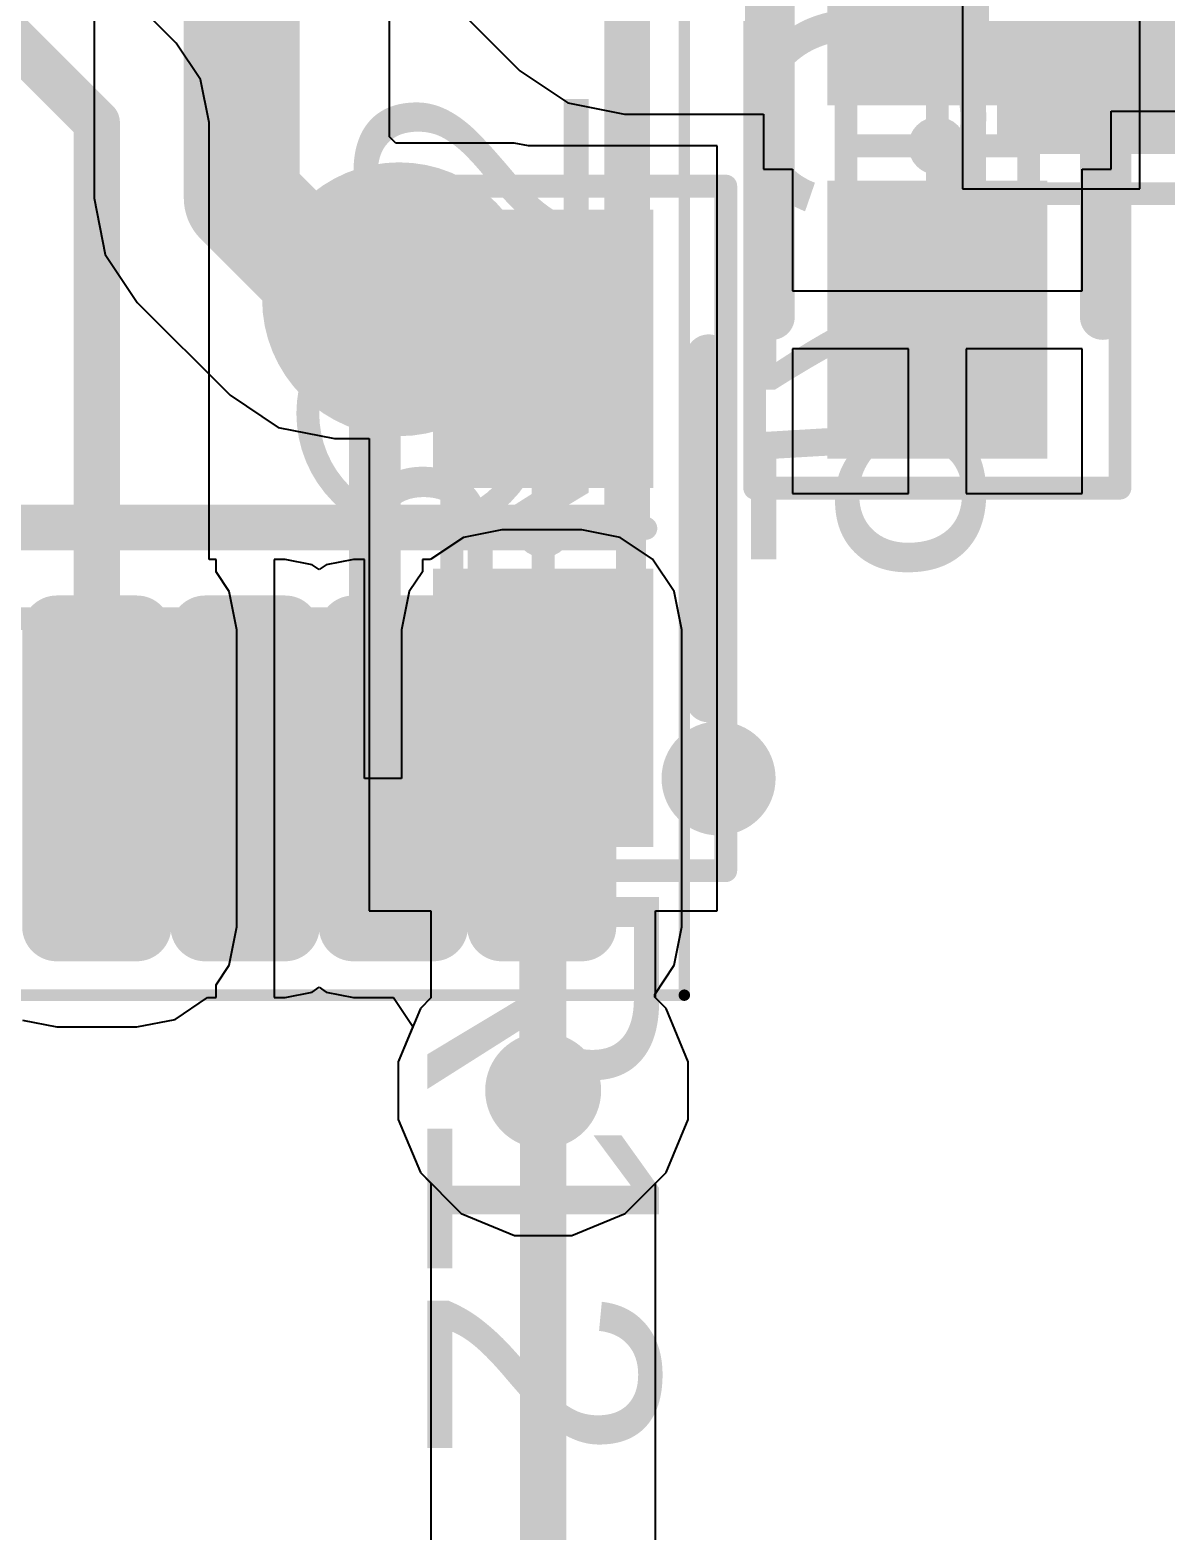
# Model space of a CAD drawing. Header units: inches. Extents: x -0.27 to 1.97, y -0.26 to 0.99.
# Drawn here: x 1.6045 to 1.8004, y 0.242 to 0.501 of the extents above; entities that cross this region are included whole.
import ezdxf

# ---------------------------------------------------------------- set-up
doc = ezdxf.new("R2010")
doc.units = ezdxf.units.IN
doc.header["$MEASUREMENT"] = 0
for name, color, linetype in [('Bottom Layer', 5, 'Continuous'), ('Bottom Overlay', 54, 'Continuous'), ('Bottom Paste', 16, 'Continuous'), ('Bottom Solder', 6, 'Continuous'), ('Mechanical 10', 56, 'Continuous'), ('Mechanical 12', 56, 'Continuous'), ('Mechanical 13', 56, 'Continuous'), ('Mechanical 14', 56, 'Continuous'), ('Mechanical 15', 56, 'Continuous'), ('Mechanical 3', 76, 'Continuous'), ('Top Layer', 1, 'Continuous'), ('Top Overlay', 2, 'Continuous'), ('Top Paste', 8, 'Continuous'), ('Top Solder', 216, 'Continuous'), ('Via Holes', 16, 'Continuous')]:
    doc.layers.add(name, color=color, linetype=linetype)
doc.styles.add('Arial', font='', dxfattribs={"height": 0.2})
doc.styles.get('Arial').set_extended_font_data('Arial')

# ---------------------------------------------------------------- blocks, each defined once
blk = doc.blocks.new('CAPC3216X156N_1206_3')
at = {"layer": 'Mechanical 3'}
h = blk.add_hatch(color=76, dxfattribs=at)
edge = h.paths.add_edge_path()
edge.add_arc((0, 0), 0.005, 0, 360)
at = {"layer": 'Top Layer'}
for points in [[(-0.08268, -0.03642), (-0.08268, 0.03642), (-0.0315, 0.03642), (-0.0315, -0.03642)], [(0.0315, -0.03642), (0.0315, 0.03642), (0.08268, 0.03642), (0.08268, -0.03642)]]:
    blk.add_hatch(color=1, dxfattribs=at).paths.add_polyline_path(points)
at = {"layer": 'Top Paste'}
for points in [[(-0.08268, -0.03642), (-0.08268, 0.03642), (-0.0315, 0.03642), (-0.0315, -0.03642)], [(0.0315, -0.03642), (0.0315, 0.03642), (0.08268, 0.03642), (0.08268, -0.03642)]]:
    blk.add_hatch(color=8, dxfattribs=at).paths.add_polyline_path(points)
at = {"layer": 'Top Solder'}
for points in [[(-0.08668, -0.04042), (-0.08668, 0.04042), (-0.0275, 0.04042), (-0.0275, -0.04042)], [(0.0275, -0.04042), (0.0275, 0.04042), (0.08668, 0.04042), (0.08668, -0.04042)]]:
    blk.add_hatch(color=216, dxfattribs=at).paths.add_polyline_path(points)
at = {"layer": 'Mechanical 10'}
for points in [[(-0.06299, 0.0315, 0.00394, 0.00394, 0), (0.06299, 0.0315, 0.00394, 0.00394, 0)], [(-0.06299, -0.0315, 0.00394, 0.00394, 0), (-0.06299, 0.0315, 0.00394, 0.00394, 0)], [(0.06299, -0.0315, 0.00394, 0.00394, 0), (0.06299, 0.0315, 0.00394, 0.00394, 0)], [(-0.06299, -0.0315, 0.00394, 0.00394, 0), (0.06299, -0.0315, 0.00394, 0.00394, 0)]]:
    blk.add_lwpolyline(points, format="xyseb", dxfattribs=at)
for points in [[(-0.06398, 0.0315, 0.00197, 0.00197, 1), (-0.06201, 0.0315, 0.00197, 0.00197, 1)], [(-0.06398, 0.0315, 0.00197, 0.00197, 1), (-0.06201, 0.0315, 0.00197, 0.00197, 1)], [(0.06201, 0.0315, 0.00197, 0.00197, 1), (0.06398, 0.0315, 0.00197, 0.00197, 1)], [(0.06201, 0.0315, 0.00197, 0.00197, 1), (0.06398, 0.0315, 0.00197, 0.00197, 1)], [(-0.06398, -0.0315, 0.00197, 0.00197, 1), (-0.06201, -0.0315, 0.00197, 0.00197, 1)], [(-0.06398, -0.0315, 0.00197, 0.00197, 1), (-0.06201, -0.0315, 0.00197, 0.00197, 1)], [(0.06201, -0.0315, 0.00197, 0.00197, 1), (0.06398, -0.0315, 0.00197, 0.00197, 1)], [(0.06201, -0.0315, 0.00197, 0.00197, 1), (0.06398, -0.0315, 0.00197, 0.00197, 1)]]:
    blk.add_lwpolyline(points, format="xyseb", close=True, dxfattribs=at)
at = {"layer": 'Mechanical 12'}
for points in [[(-0.06299, -0.0315, 0.00394, 0.00394, 0), (-0.06299, 0.0315, 0.00394, 0.00394, 0)], [(-0.06299, 0.0315, 0.00394, 0.00394, 0), (0.06299, 0.0315, 0.00394, 0.00394, 0)], [(0.06299, -0.0315, 0.00394, 0.00394, 0), (0.06299, 0.0315, 0.00394, 0.00394, 0)], [(-0.06299, -0.0315, 0.00394, 0.00394, 0), (0.06299, -0.0315, 0.00394, 0.00394, 0)]]:
    blk.add_lwpolyline(points, format="xyseb", dxfattribs=at)
for points in [[(-0.06398, 0.0315, 0.00197, 0.00197, 1), (-0.06201, 0.0315, 0.00197, 0.00197, 1)], [(-0.06398, 0.0315, 0.00197, 0.00197, 1), (-0.06201, 0.0315, 0.00197, 0.00197, 1)], [(0.06201, 0.0315, 0.00197, 0.00197, 1), (0.06398, 0.0315, 0.00197, 0.00197, 1)], [(0.06201, 0.0315, 0.00197, 0.00197, 1), (0.06398, 0.0315, 0.00197, 0.00197, 1)], [(-0.06398, -0.0315, 0.00197, 0.00197, 1), (-0.06201, -0.0315, 0.00197, 0.00197, 1)], [(-0.06398, -0.0315, 0.00197, 0.00197, 1), (-0.06201, -0.0315, 0.00197, 0.00197, 1)], [(0.06201, -0.0315, 0.00197, 0.00197, 1), (0.06398, -0.0315, 0.00197, 0.00197, 1)], [(0.06201, -0.0315, 0.00197, 0.00197, 1), (0.06398, -0.0315, 0.00197, 0.00197, 1)]]:
    blk.add_lwpolyline(points, format="xyseb", close=True, dxfattribs=at)
at = {"layer": 'Mechanical 14'}
for points in [[(-0.09055, -0.04724, 0.00394, 0.00394, 0), (-0.09055, 0.04724, 0.00394, 0.00394, 0)], [(-0.09055, 0.04724, 0.00394, 0.00394, 0), (0.09055, 0.04724, 0.00394, 0.00394, 0)], [(0.09055, -0.04724, 0.00394, 0.00394, 0), (0.09055, 0.04724, 0.00394, 0.00394, 0)], [(0, -0.01969, 0.00394, 0.00394, 0), (0, 0.01969, 0.00394, 0.00394, 0)], [(-0.01969, 0, 0.00394, 0.00394, 0), (0.01969, 0, 0.00394, 0.00394, 0)], [(-0.09055, -0.04724, 0.00394, 0.00394, 0), (0.09055, -0.04724, 0.00394, 0.00394, 0)]]:
    blk.add_lwpolyline(points, format="xyseb", dxfattribs=at)
for points in [[(-0.09154, 0.04724, 0.00197, 0.00197, 1), (-0.08957, 0.04724, 0.00197, 0.00197, 1)], [(-0.09154, 0.04724, 0.00197, 0.00197, 1), (-0.08957, 0.04724, 0.00197, 0.00197, 1)], [(0.08957, 0.04724, 0.00197, 0.00197, 1), (0.09154, 0.04724, 0.00197, 0.00197, 1)], [(0.08957, 0.04724, 0.00197, 0.00197, 1), (0.09154, 0.04724, 0.00197, 0.00197, 1)], [(-0.00098, 0.01969, 0.00197, 0.00197, 1), (0.00098, 0.01969, 0.00197, 0.00197, 1)], [(-0.02067, 0, 0.00197, 0.00197, 1), (-0.0187, 0, 0.00197, 0.00197, 1)], [(0.0187, 0, 0.00197, 0.00197, 1), (0.02067, 0, 0.00197, 0.00197, 1)], [(-0.00098, -0.01969, 0.00197, 0.00197, 1), (0.00098, -0.01969, 0.00197, 0.00197, 1)], [(-0.09154, -0.04724, 0.00197, 0.00197, 1), (-0.08957, -0.04724, 0.00197, 0.00197, 1)], [(-0.09154, -0.04724, 0.00197, 0.00197, 1), (-0.08957, -0.04724, 0.00197, 0.00197, 1)], [(0.08957, -0.04724, 0.00197, 0.00197, 1), (0.09154, -0.04724, 0.00197, 0.00197, 1)], [(0.08957, -0.04724, 0.00197, 0.00197, 1), (0.09154, -0.04724, 0.00197, 0.00197, 1)]]:
    blk.add_lwpolyline(points, format="xyseb", close=True, dxfattribs=at)
at = {"layer": 'Top Overlay'}
for points in [[(-0.01575, 0.03642, 0.00787, 0.00787, 0), (0.01575, 0.03642, 0.00787, 0.00787, 0)], [(-0.01575, -0.03642, 0.00787, 0.00787, 0), (0.01575, -0.03642, 0.00787, 0.00787, 0)]]:
    blk.add_lwpolyline(points, format="xyseb", dxfattribs=at)
for points in [[(-0.01772, 0.03642, 0.00394, 0.00394, 1), (-0.01378, 0.03642, 0.00394, 0.00394, 1)], [(0.01378, 0.03642, 0.00394, 0.00394, 1), (0.01772, 0.03642, 0.00394, 0.00394, 1)], [(-0.01772, -0.03642, 0.00394, 0.00394, 1), (-0.01378, -0.03642, 0.00394, 0.00394, 1)], [(0.01378, -0.03642, 0.00394, 0.00394, 1), (0.01772, -0.03642, 0.00394, 0.00394, 1)]]:
    blk.add_lwpolyline(points, format="xyseb", close=True, dxfattribs=at)
at = {"layer": 'Mechanical 10', "style": 'Arial'}
blk.add_text('C2', height=0.04, rotation=360, dxfattribs=at).set_placement((-0.05315, -0.01575))
blk = doc.blocks.new('XNLD_TSSOP24_N_B_11')
at = {"layer": 'Bottom Layer'}
h = blk.add_hatch(color=5, dxfattribs=at)
edge = h.paths.add_edge_path()
edge.add_arc((-0.09053, -0.05707), 0.00195, 0, 90)
edge.add_line((-0.09053, -0.05512), (-0.14175, -0.05512))
edge.add_arc((-0.14175, -0.05707), 0.00195, 90, 180)
edge.add_line((-0.1437, -0.05707), (-0.1437, -0.07089))
edge.add_arc((-0.14175, -0.07089), 0.00195, 180, 270)
edge.add_line((-0.14175, -0.07283), (-0.09053, -0.07283))
edge.add_arc((-0.09053, -0.07089), 0.00195, 270, 360)
edge.add_line((-0.08858, -0.07089), (-0.08858, -0.05707))
h = blk.add_hatch(color=5, dxfattribs=at)
edge = h.paths.add_edge_path()
edge.add_arc((-0.09053, -0.08266), 0.00195, 0, 90)
edge.add_line((-0.09053, -0.08071), (-0.14175, -0.08071))
edge.add_arc((-0.14175, -0.08266), 0.00195, 90, 180)
edge.add_line((-0.1437, -0.08266), (-0.1437, -0.09648))
edge.add_arc((-0.14175, -0.09648), 0.00195, 180, 270)
edge.add_line((-0.14175, -0.09843), (-0.09053, -0.09843))
edge.add_arc((-0.09053, -0.09648), 0.00195, 270, 360)
edge.add_line((-0.08858, -0.09648), (-0.08858, -0.08266))
h = blk.add_hatch(color=5, dxfattribs=at)
edge = h.paths.add_edge_path()
edge.add_arc((-0.09053, -0.10825), 0.00195, 0, 90)
edge.add_line((-0.09053, -0.1063), (-0.14175, -0.1063))
edge.add_arc((-0.14175, -0.10825), 0.00195, 90, 180)
edge.add_line((-0.1437, -0.10825), (-0.1437, -0.12207))
edge.add_arc((-0.14175, -0.12207), 0.00195, 180, 270)
edge.add_line((-0.14175, -0.12402), (-0.09053, -0.12402))
edge.add_arc((-0.09053, -0.12207), 0.00195, 270, 360)
edge.add_line((-0.08858, -0.12207), (-0.08858, -0.10825))
h = blk.add_hatch(color=5, dxfattribs=at)
edge = h.paths.add_edge_path()
edge.add_arc((-0.09053, -0.13384), 0.00195, 0, 90)
edge.add_line((-0.09053, -0.13189), (-0.14175, -0.13189))
edge.add_arc((-0.14175, -0.13384), 0.00195, 90, 180)
edge.add_line((-0.1437, -0.13384), (-0.1437, -0.14766))
edge.add_arc((-0.14175, -0.14766), 0.00195, 180, 270)
edge.add_line((-0.14175, -0.14961), (-0.09053, -0.14961))
edge.add_arc((-0.09053, -0.14766), 0.00195, 270, 360)
edge.add_line((-0.08858, -0.14766), (-0.08858, -0.13384))
at = {"layer": 'Bottom Paste'}
h = blk.add_hatch(color=16, dxfattribs=at)
edge = h.paths.add_edge_path()
edge.add_arc((-0.09053, -0.05707), 0.00195, 0, 90)
edge.add_line((-0.09053, -0.05512), (-0.14175, -0.05512))
edge.add_arc((-0.14175, -0.05707), 0.00195, 90, 180)
edge.add_line((-0.1437, -0.05707), (-0.1437, -0.07089))
edge.add_arc((-0.14175, -0.07089), 0.00195, 180, 270)
edge.add_line((-0.14175, -0.07283), (-0.09053, -0.07283))
edge.add_arc((-0.09053, -0.07089), 0.00195, 270, 360)
edge.add_line((-0.08858, -0.07089), (-0.08858, -0.05707))
h = blk.add_hatch(color=16, dxfattribs=at)
edge = h.paths.add_edge_path()
edge.add_arc((-0.09053, -0.08266), 0.00195, 0, 90)
edge.add_line((-0.09053, -0.08071), (-0.14175, -0.08071))
edge.add_arc((-0.14175, -0.08266), 0.00195, 90, 180)
edge.add_line((-0.1437, -0.08266), (-0.1437, -0.09648))
edge.add_arc((-0.14175, -0.09648), 0.00195, 180, 270)
edge.add_line((-0.14175, -0.09843), (-0.09053, -0.09843))
edge.add_arc((-0.09053, -0.09648), 0.00195, 270, 360)
edge.add_line((-0.08858, -0.09648), (-0.08858, -0.08266))
h = blk.add_hatch(color=16, dxfattribs=at)
edge = h.paths.add_edge_path()
edge.add_arc((-0.09053, -0.10825), 0.00195, 0, 90)
edge.add_line((-0.09053, -0.1063), (-0.14175, -0.1063))
edge.add_arc((-0.14175, -0.10825), 0.00195, 90, 180)
edge.add_line((-0.1437, -0.10825), (-0.1437, -0.12207))
edge.add_arc((-0.14175, -0.12207), 0.00195, 180, 270)
edge.add_line((-0.14175, -0.12402), (-0.09053, -0.12402))
edge.add_arc((-0.09053, -0.12207), 0.00195, 270, 360)
edge.add_line((-0.08858, -0.12207), (-0.08858, -0.10825))
h = blk.add_hatch(color=16, dxfattribs=at)
edge = h.paths.add_edge_path()
edge.add_arc((-0.09053, -0.13384), 0.00195, 0, 90)
edge.add_line((-0.09053, -0.13189), (-0.14175, -0.13189))
edge.add_arc((-0.14175, -0.13384), 0.00195, 90, 180)
edge.add_line((-0.1437, -0.13384), (-0.1437, -0.14766))
edge.add_arc((-0.14175, -0.14766), 0.00195, 180, 270)
edge.add_line((-0.14175, -0.14961), (-0.09053, -0.14961))
edge.add_arc((-0.09053, -0.14766), 0.00195, 270, 360)
edge.add_line((-0.08858, -0.14766), (-0.08858, -0.13384))
at = {"layer": 'Bottom Solder'}
h = blk.add_hatch(color=6, dxfattribs=at)
edge = h.paths.add_edge_path()
edge.add_arc((-0.09053, -0.05707), 0.00595, 0, 90)
edge.add_line((-0.09053, -0.05112), (-0.14175, -0.05112))
edge.add_arc((-0.14175, -0.05707), 0.00595, 90, 180)
edge.add_line((-0.1477, -0.05707), (-0.1477, -0.07089))
edge.add_arc((-0.14175, -0.07089), 0.00595, 180, 270)
edge.add_line((-0.14175, -0.07683), (-0.09053, -0.07683))
edge.add_arc((-0.09053, -0.07089), 0.00595, 270, 360)
edge.add_line((-0.08458, -0.07089), (-0.08458, -0.05707))
h = blk.add_hatch(color=6, dxfattribs=at)
edge = h.paths.add_edge_path()
edge.add_arc((-0.09053, -0.08266), 0.00595, 0, 90)
edge.add_line((-0.09053, -0.07671), (-0.14175, -0.07671))
edge.add_arc((-0.14175, -0.08266), 0.00595, 90, 180)
edge.add_line((-0.1477, -0.08266), (-0.1477, -0.09648))
edge.add_arc((-0.14175, -0.09648), 0.00595, 180, 270)
edge.add_line((-0.14175, -0.10243), (-0.09053, -0.10243))
edge.add_arc((-0.09053, -0.09648), 0.00595, 270, 360)
edge.add_line((-0.08458, -0.09648), (-0.08458, -0.08266))
h = blk.add_hatch(color=6, dxfattribs=at)
edge = h.paths.add_edge_path()
edge.add_arc((-0.09053, -0.10825), 0.00595, 0, 90)
edge.add_line((-0.09053, -0.1023), (-0.14175, -0.1023))
edge.add_arc((-0.14175, -0.10825), 0.00595, 90, 180)
edge.add_line((-0.1477, -0.10825), (-0.1477, -0.12207))
edge.add_arc((-0.14175, -0.12207), 0.00595, 180, 270)
edge.add_line((-0.14175, -0.12802), (-0.09053, -0.12802))
edge.add_arc((-0.09053, -0.12207), 0.00595, 270, 360)
edge.add_line((-0.08458, -0.12207), (-0.08458, -0.10825))
h = blk.add_hatch(color=6, dxfattribs=at)
edge = h.paths.add_edge_path()
edge.add_arc((-0.09053, -0.13384), 0.00595, 0, 90)
edge.add_line((-0.09053, -0.12789), (-0.14175, -0.12789))
edge.add_arc((-0.14175, -0.13384), 0.00595, 90, 180)
edge.add_line((-0.1477, -0.13384), (-0.1477, -0.14766))
edge.add_arc((-0.14175, -0.14766), 0.00595, 180, 270)
edge.add_line((-0.14175, -0.15361), (-0.09053, -0.15361))
edge.add_arc((-0.09053, -0.14766), 0.00595, 270, 360)
edge.add_line((-0.08458, -0.14766), (-0.08458, -0.13384))
at = {"layer": 'Bottom Overlay'}
for points in [[(-0.07283, 0.15551, 0.00787, 0.00787, 0), (-0.07283, -0.15551, 0.00787, 0.00787, 0)], [(-0.07283, -0.15551, 0.00787, 0.00787, 0), (0.07283, -0.15551, 0.00787, 0.00787, 0)]]:
    blk.add_lwpolyline(points, format="xyseb", dxfattribs=at)
for points in [[(-0.02165, -0.11614, 0.02362, 0.02362, 1), (-0.04528, -0.11614, 0.02362, 0.02362, 1)], [(-0.05118, -0.11614, 0.01181, 0.01181, 1), (-0.03937, -0.11614, 0.01181, 0.01181, 1)], [(-0.02756, -0.11614, 0.01181, 0.01181, 1), (-0.01575, -0.11614, 0.01181, 0.01181, 1)], [(-0.0748, -0.15551, 0.00394, 0.00394, 1), (-0.07087, -0.15551, 0.00394, 0.00394, 1)], [(-0.0748, -0.15551, 0.00394, 0.00394, 1), (-0.07087, -0.15551, 0.00394, 0.00394, 1)], [(-0.11122, -0.17126, 0.00984, 0.00984, 1), (-0.12106, -0.17126, 0.00984, 0.00984, 1)], [(-0.12352, -0.17126, 0.00492, 0.00492, 1), (-0.1186, -0.17126, 0.00492, 0.00492, 1)], [(-0.11368, -0.17126, 0.00492, 0.00492, 1), (-0.10876, -0.17126, 0.00492, 0.00492, 1)]]:
    blk.add_lwpolyline(points, format="xyseb", close=True, dxfattribs=at)
at = {"layer": 'Mechanical 13'}
for points in [[(-0.08858, 0.15551, 0.00394, 0.00394, 0), (-0.08858, -0.15551, 0.00394, 0.00394, 0)], [(-0.08858, -0.15551, 0.00394, 0.00394, 0), (0.08858, -0.15551, 0.00394, 0.00394, 0)]]:
    blk.add_lwpolyline(points, format="xyseb", dxfattribs=at)
for points in [[(-0.03346, -0.12008, 0.00394, 0.00394, 1), (-0.07283, -0.12008, 0.00394, 0.00394, 1)], [(-0.07382, -0.12008, 0.00197, 0.00197, 1), (-0.07185, -0.12008, 0.00197, 0.00197, 1)], [(-0.03445, -0.12008, 0.00197, 0.00197, 1), (-0.03248, -0.12008, 0.00197, 0.00197, 1)], [(-0.08957, -0.15551, 0.00197, 0.00197, 1), (-0.0876, -0.15551, 0.00197, 0.00197, 1)], [(-0.08957, -0.15551, 0.00197, 0.00197, 1), (-0.0876, -0.15551, 0.00197, 0.00197, 1)]]:
    blk.add_lwpolyline(points, format="xyseb", close=True, dxfattribs=at)
at = {"layer": 'Mechanical 15'}
for points in [[(-0.15354, 0.16535, 0.00197, 0.00197, 0), (-0.15354, -0.16535, 0.00197, 0.00197, 0)], [(-0.15354, -0.16535, 0.00197, 0.00197, 0), (0.15354, -0.16535, 0.00197, 0.00197, 0)]]:
    blk.add_lwpolyline(points, format="xyseb", dxfattribs=at)
blk.add_lwpolyline([(-0.15404, -0.16535, 0.000984, 0.000984, 1), (-0.15305, -0.16535, 0.000984, 0.000984, 1)], format="xyseb", close=True, dxfattribs=at)
blk.add_lwpolyline([(-0.15404, -0.16535, 0.000984, 0.000984, 1), (-0.15305, -0.16535, 0.000984, 0.000984, 1)], format="xyseb", close=True, dxfattribs=at)
blk = doc.blocks.new('RESC1608X055N_0603_20')
at = {"layer": 'Mechanical 3'}
h = blk.add_hatch(color=76, dxfattribs=at)
edge = h.paths.add_edge_path()
edge.add_arc((0, 0), 0.005, 0, 360)
at = {"layer": 'Top Layer'}
for points in [[(-0.05098, 0.015), (-0.01098, 0.015), (-0.01098, -0.015), (-0.05098, -0.015)], [(0.01098, 0.015), (0.05098, 0.015), (0.05098, -0.015), (0.01098, -0.015)]]:
    blk.add_hatch(color=1, dxfattribs=at).paths.add_polyline_path(points)
at = {"layer": 'Top Paste'}
for points in [[(-0.05098, 0.015), (-0.01098, 0.015), (-0.01098, -0.015), (-0.05098, -0.015)], [(0.01098, 0.015), (0.05098, 0.015), (0.05098, -0.015), (0.01098, -0.015)]]:
    blk.add_hatch(color=8, dxfattribs=at).paths.add_polyline_path(points)
at = {"layer": 'Top Solder'}
for points in [[(-0.05498, 0.019), (-0.00698, 0.019), (-0.00698, -0.019), (-0.05498, -0.019)], [(0.00698, 0.019), (0.05498, 0.019), (0.05498, -0.019), (0.00698, -0.019)]]:
    blk.add_hatch(color=216, dxfattribs=at).paths.add_polyline_path(points)
at = {"layer": 'Mechanical 10'}
for points in [[(-0.03543, 0.01575, 0.00394, 0.00394, 0), (-0.03543, -0.01575, 0.00394, 0.00394, 0)], [(-0.03543, 0.01575, 0.00394, 0.00394, 0), (0.03543, 0.01575, 0.00394, 0.00394, 0)], [(0.03543, 0.01575, 0.00394, 0.00394, 0), (0.03543, -0.01575, 0.00394, 0.00394, 0)], [(-0.03543, -0.01575, 0.00394, 0.00394, 0), (0.03543, -0.01575, 0.00394, 0.00394, 0)]]:
    blk.add_lwpolyline(points, format="xyseb", dxfattribs=at)
for points in [[(-0.03642, 0.01575, 0.00197, 0.00197, 1), (-0.03445, 0.01575, 0.00197, 0.00197, 1)], [(-0.03642, 0.01575, 0.00197, 0.00197, 1), (-0.03445, 0.01575, 0.00197, 0.00197, 1)], [(0.03445, 0.01575, 0.00197, 0.00197, 1), (0.03642, 0.01575, 0.00197, 0.00197, 1)], [(0.03445, 0.01575, 0.00197, 0.00197, 1), (0.03642, 0.01575, 0.00197, 0.00197, 1)], [(-0.03642, -0.01575, 0.00197, 0.00197, 1), (-0.03445, -0.01575, 0.00197, 0.00197, 1)], [(-0.03642, -0.01575, 0.00197, 0.00197, 1), (-0.03445, -0.01575, 0.00197, 0.00197, 1)], [(0.03445, -0.01575, 0.00197, 0.00197, 1), (0.03642, -0.01575, 0.00197, 0.00197, 1)], [(0.03445, -0.01575, 0.00197, 0.00197, 1), (0.03642, -0.01575, 0.00197, 0.00197, 1)]]:
    blk.add_lwpolyline(points, format="xyseb", close=True, dxfattribs=at)
at = {"layer": 'Mechanical 12'}
for points in [[(-0.03149, 0.01575, 0.00394, 0.00394, 0), (0.0315, 0.01575, 0.00394, 0.00394, 0)], [(-0.03149, 0.01575, 0.00394, 0.00394, 0), (-0.03149, -0.01574, 0.00394, 0.00394, 0)], [(0.0315, 0.01575, 0.00394, 0.00394, 0), (0.0315, -0.01574, 0.00394, 0.00394, 0)], [(-0.03149, -0.01574, 0.00394, 0.00394, 0), (0.0315, -0.01574, 0.00394, 0.00394, 0)]]:
    blk.add_lwpolyline(points, format="xyseb", dxfattribs=at)
for points in [[(-0.03248, 0.01575, 0.00197, 0.00197, 1), (-0.03051, 0.01575, 0.00197, 0.00197, 1)], [(-0.03248, 0.01575, 0.00197, 0.00197, 1), (-0.03051, 0.01575, 0.00197, 0.00197, 1)], [(0.03052, 0.01575, 0.00197, 0.00197, 1), (0.03248, 0.01575, 0.00197, 0.00197, 1)], [(0.03052, 0.01575, 0.00197, 0.00197, 1), (0.03248, 0.01575, 0.00197, 0.00197, 1)], [(-0.03248, -0.01574, 0.00197, 0.00197, 1), (-0.03051, -0.01574, 0.00197, 0.00197, 1)], [(-0.03248, -0.01574, 0.00197, 0.00197, 1), (-0.03051, -0.01574, 0.00197, 0.00197, 1)], [(0.03052, -0.01574, 0.00197, 0.00197, 1), (0.03248, -0.01574, 0.00197, 0.00197, 1)], [(0.03052, -0.01574, 0.00197, 0.00197, 1), (0.03248, -0.01574, 0.00197, 0.00197, 1)]]:
    blk.add_lwpolyline(points, format="xyseb", close=True, dxfattribs=at)
at = {"layer": 'Mechanical 14'}
for points in [[(-0.05906, 0.0315, 0.00394, 0.00394, 0), (0.05906, 0.0315, 0.00394, 0.00394, 0)], [(-0.05906, 0.0315, 0.00394, 0.00394, 0), (-0.05906, -0.0315, 0.00394, 0.00394, 0)], [(0.05906, 0.0315, 0.00394, 0.00394, 0), (0.05906, -0.0315, 0.00394, 0.00394, 0)], [(0, 0.01772, 0.00394, 0.00394, 0), (0, -0.01772, 0.00394, 0.00394, 0)], [(-0.01772, 0, 0.00394, 0.00394, 0), (0.01772, 0, 0.00394, 0.00394, 0)], [(-0.05906, -0.0315, 0.00394, 0.00394, 0), (0.05906, -0.0315, 0.00394, 0.00394, 0)]]:
    blk.add_lwpolyline(points, format="xyseb", dxfattribs=at)
for points in [[(-0.06004, 0.0315, 0.00197, 0.00197, 1), (-0.05807, 0.0315, 0.00197, 0.00197, 1)], [(-0.06004, 0.0315, 0.00197, 0.00197, 1), (-0.05807, 0.0315, 0.00197, 0.00197, 1)], [(0.05807, 0.0315, 0.00197, 0.00197, 1), (0.06004, 0.0315, 0.00197, 0.00197, 1)], [(0.05807, 0.0315, 0.00197, 0.00197, 1), (0.06004, 0.0315, 0.00197, 0.00197, 1)], [(-0.00098, 0.01772, 0.00197, 0.00197, 1), (0.00098, 0.01772, 0.00197, 0.00197, 1)], [(-0.0187, 0, 0.00197, 0.00197, 1), (-0.01673, 0, 0.00197, 0.00197, 1)], [(0.01673, 0, 0.00197, 0.00197, 1), (0.0187, 0, 0.00197, 0.00197, 1)], [(-0.00098, -0.01772, 0.00197, 0.00197, 1), (0.00098, -0.01772, 0.00197, 0.00197, 1)], [(-0.06004, -0.0315, 0.00197, 0.00197, 1), (-0.05807, -0.0315, 0.00197, 0.00197, 1)], [(-0.06004, -0.0315, 0.00197, 0.00197, 1), (-0.05807, -0.0315, 0.00197, 0.00197, 1)], [(0.05807, -0.0315, 0.00197, 0.00197, 1), (0.06004, -0.0315, 0.00197, 0.00197, 1)], [(0.05807, -0.0315, 0.00197, 0.00197, 1), (0.06004, -0.0315, 0.00197, 0.00197, 1)]]:
    blk.add_lwpolyline(points, format="xyseb", close=True, dxfattribs=at)
at = {"layer": 'Top Overlay'}
for points in [[(-0.02953, 0.02854, 0.00787, 0.00787, 0), (0.02953, 0.02854, 0.00787, 0.00787, 0)], [(-0.02953, -0.02854, 0.00787, 0.00787, 0), (0.02953, -0.02854, 0.00787, 0.00787, 0)]]:
    blk.add_lwpolyline(points, format="xyseb", dxfattribs=at)
for points in [[(-0.0315, 0.02854, 0.00394, 0.00394, 1), (-0.02756, 0.02854, 0.00394, 0.00394, 1)], [(0.02756, 0.02854, 0.00394, 0.00394, 1), (0.0315, 0.02854, 0.00394, 0.00394, 1)], [(-0.0315, -0.02854, 0.00394, 0.00394, 1), (-0.02756, -0.02854, 0.00394, 0.00394, 1)], [(0.02756, -0.02854, 0.00394, 0.00394, 1), (0.0315, -0.02854, 0.00394, 0.00394, 1)]]:
    blk.add_lwpolyline(points, format="xyseb", close=True, dxfattribs=at)
at = {"layer": 'Mechanical 10', "style": 'Arial'}
blk.add_text('R12', height=0.04, dxfattribs=at).set_placement((-0.02559, -0.00787))
blk = doc.blocks.new('CAPC1608X092N_0603_B_34')
at = {"layer": 'Bottom Layer'}
for points in [[(-0.05098, 0.015), (-0.01098, 0.015), (-0.01098, -0.015), (-0.05098, -0.015)], [(0.01, 0.015), (0.05, 0.015), (0.05, -0.015), (0.01, -0.015)]]:
    blk.add_hatch(color=5, dxfattribs=at).paths.add_polyline_path(points)
at = {"layer": 'Bottom Paste'}
for points in [[(-0.05098, 0.015), (-0.01098, 0.015), (-0.01098, -0.015), (-0.05098, -0.015)], [(0.01, 0.015), (0.05, 0.015), (0.05, -0.015), (0.01, -0.015)]]:
    blk.add_hatch(color=16, dxfattribs=at).paths.add_polyline_path(points)
at = {"layer": 'Bottom Solder'}
for points in [[(-0.05498, 0.019), (-0.00698, 0.019), (-0.00698, -0.019), (-0.05498, -0.019)], [(0.006, 0.019), (0.054, 0.019), (0.054, -0.019), (0.006, -0.019)]]:
    blk.add_hatch(color=6, dxfattribs=at).paths.add_polyline_path(points)
at = {"layer": 'Mechanical 3'}
h = blk.add_hatch(color=76, dxfattribs=at)
edge = h.paths.add_edge_path()
edge.add_arc((0, 0), 0.005, 0, 360)
at = {"layer": 'Bottom Overlay'}
for points in [[(0.02953, 0.02854, 0.00787, 0.00787, 0), (-0.02953, 0.02854, 0.00787, 0.00787, 0)], [(0.02953, -0.02854, 0.00787, 0.00787, 0), (-0.02953, -0.02854, 0.00787, 0.00787, 0)]]:
    blk.add_lwpolyline(points, format="xyseb", dxfattribs=at)
for points in [[(-0.0315, 0.02854, 0.00394, 0.00394, 1), (-0.02756, 0.02854, 0.00394, 0.00394, 1)], [(0.02756, 0.02854, 0.00394, 0.00394, 1), (0.0315, 0.02854, 0.00394, 0.00394, 1)], [(-0.0315, -0.02854, 0.00394, 0.00394, 1), (-0.02756, -0.02854, 0.00394, 0.00394, 1)], [(0.02756, -0.02854, 0.00394, 0.00394, 1), (0.0315, -0.02854, 0.00394, 0.00394, 1)]]:
    blk.add_lwpolyline(points, format="xyseb", close=True, dxfattribs=at)
at = {"layer": 'Mechanical 10'}
for points in [[(0.0315, 0.01575, 0.00394, 0.00394, 0), (-0.0315, 0.01575, 0.00394, 0.00394, 0)], [(-0.0315, -0.01575, 0.00394, 0.00394, 0), (-0.0315, 0.01575, 0.00394, 0.00394, 0)], [(0.0315, -0.01575, 0.00394, 0.00394, 0), (0.0315, 0.01575, 0.00394, 0.00394, 0)], [(0.0315, -0.01575, 0.00394, 0.00394, 0), (-0.0315, -0.01575, 0.00394, 0.00394, 0)]]:
    blk.add_lwpolyline(points, format="xyseb", dxfattribs=at)
for points in [[(-0.03248, 0.01575, 0.00197, 0.00197, 1), (-0.03051, 0.01575, 0.00197, 0.00197, 1)], [(-0.03248, 0.01575, 0.00197, 0.00197, 1), (-0.03051, 0.01575, 0.00197, 0.00197, 1)], [(0.03052, 0.01575, 0.00197, 0.00197, 1), (0.03248, 0.01575, 0.00197, 0.00197, 1)], [(0.03052, 0.01575, 0.00197, 0.00197, 1), (0.03248, 0.01575, 0.00197, 0.00197, 1)], [(-0.03248, -0.01575, 0.00197, 0.00197, 1), (-0.03051, -0.01575, 0.00197, 0.00197, 1)], [(-0.03248, -0.01575, 0.00197, 0.00197, 1), (-0.03051, -0.01575, 0.00197, 0.00197, 1)], [(0.03052, -0.01575, 0.00197, 0.00197, 1), (0.03248, -0.01575, 0.00197, 0.00197, 1)], [(0.03052, -0.01575, 0.00197, 0.00197, 1), (0.03248, -0.01575, 0.00197, 0.00197, 1)]]:
    blk.add_lwpolyline(points, format="xyseb", close=True, dxfattribs=at)
at = {"layer": 'Mechanical 12'}
for points in [[(0.0315, 0.01575, 0.00394, 0.00394, 0), (-0.0315, 0.01575, 0.00394, 0.00394, 0)], [(-0.0315, -0.01575, 0.00394, 0.00394, 0), (-0.0315, 0.01575, 0.00394, 0.00394, 0)], [(0.0315, -0.01575, 0.00394, 0.00394, 0), (0.0315, 0.01575, 0.00394, 0.00394, 0)], [(0.0315, -0.01575, 0.00394, 0.00394, 0), (-0.0315, -0.01575, 0.00394, 0.00394, 0)]]:
    blk.add_lwpolyline(points, format="xyseb", dxfattribs=at)
for points in [[(-0.03248, 0.01575, 0.00197, 0.00197, 1), (-0.03051, 0.01575, 0.00197, 0.00197, 1)], [(-0.03248, 0.01575, 0.00197, 0.00197, 1), (-0.03051, 0.01575, 0.00197, 0.00197, 1)], [(0.03051, 0.01575, 0.00197, 0.00197, 1), (0.03248, 0.01575, 0.00197, 0.00197, 1)], [(0.03051, 0.01575, 0.00197, 0.00197, 1), (0.03248, 0.01575, 0.00197, 0.00197, 1)], [(-0.03248, -0.01575, 0.00197, 0.00197, 1), (-0.03051, -0.01575, 0.00197, 0.00197, 1)], [(-0.03248, -0.01575, 0.00197, 0.00197, 1), (-0.03051, -0.01575, 0.00197, 0.00197, 1)], [(0.03051, -0.01575, 0.00197, 0.00197, 1), (0.03248, -0.01575, 0.00197, 0.00197, 1)], [(0.03051, -0.01575, 0.00197, 0.00197, 1), (0.03248, -0.01575, 0.00197, 0.00197, 1)]]:
    blk.add_lwpolyline(points, format="xyseb", close=True, dxfattribs=at)
at = {"layer": 'Mechanical 14'}
for points in [[(0.05906, 0.0315, 0.00394, 0.00394, 0), (-0.05906, 0.0315, 0.00394, 0.00394, 0)], [(-0.05906, -0.0315, 0.00394, 0.00394, 0), (-0.05906, 0.0315, 0.00394, 0.00394, 0)], [(0.05906, -0.0315, 0.00394, 0.00394, 0), (0.05906, 0.0315, 0.00394, 0.00394, 0)], [(0, -0.01575, 0.00394, 0.00394, 0), (0, 0.01575, 0.00394, 0.00394, 0)], [(0.01575, 0, 0.00394, 0.00394, 0), (-0.01575, 0, 0.00394, 0.00394, 0)], [(0.05906, -0.0315, 0.00394, 0.00394, 0), (-0.05906, -0.0315, 0.00394, 0.00394, 0)]]:
    blk.add_lwpolyline(points, format="xyseb", dxfattribs=at)
for points in [[(-0.06004, 0.0315, 0.00197, 0.00197, 1), (-0.05807, 0.0315, 0.00197, 0.00197, 1)], [(-0.06004, 0.0315, 0.00197, 0.00197, 1), (-0.05807, 0.0315, 0.00197, 0.00197, 1)], [(0.05807, 0.0315, 0.00197, 0.00197, 1), (0.06004, 0.0315, 0.00197, 0.00197, 1)], [(0.05807, 0.0315, 0.00197, 0.00197, 1), (0.06004, 0.0315, 0.00197, 0.00197, 1)], [(-0.00098, 0.01575, 0.00197, 0.00197, 1), (0.00098, 0.01575, 0.00197, 0.00197, 1)], [(-0.01673, 0, 0.00197, 0.00197, 1), (-0.01476, 0, 0.00197, 0.00197, 1)], [(0.01476, 0, 0.00197, 0.00197, 1), (0.01673, 0, 0.00197, 0.00197, 1)], [(-0.00098, -0.01575, 0.00197, 0.00197, 1), (0.00099, -0.01575, 0.00197, 0.00197, 1)], [(-0.06004, -0.0315, 0.00197, 0.00197, 1), (-0.05807, -0.0315, 0.00197, 0.00197, 1)], [(-0.06004, -0.0315, 0.00197, 0.00197, 1), (-0.05807, -0.0315, 0.00197, 0.00197, 1)], [(0.05807, -0.0315, 0.00197, 0.00197, 1), (0.06004, -0.0315, 0.00197, 0.00197, 1)], [(0.05807, -0.0315, 0.00197, 0.00197, 1), (0.06004, -0.0315, 0.00197, 0.00197, 1)]]:
    blk.add_lwpolyline(points, format="xyseb", close=True, dxfattribs=at)
at = {"layer": 'Mechanical 10', "style": 'Arial', "text_generation_flag": 2}
blk.add_text('C75', height=0.04, rotation=-180, dxfattribs=at).set_placement((-0.02657, 0.00787))

msp = doc.modelspace()

# ---------------------------------------------------------------- hatches: boundary and pattern name
at = {"layer": 'Bottom Layer'}
h = msp.add_hatch(color=5, dxfattribs=at)
edge = h.paths.add_edge_path()
edge.add_arc((1.693, 0.318), 0.01, 0, 360)
at = {"layer": 'Top Layer'}
h = msp.add_hatch(color=1, dxfattribs=at)
edge = h.paths.add_edge_path()
edge.add_arc((1.693, 0.318), 0.01, 0, 360)
at = {"layer": 'Via Holes'}
h = msp.add_hatch(color=7, dxfattribs=at)
edge = h.paths.add_edge_path()
edge.add_arc((1.693, 0.318), 0.006, 0, 360)

# ---------------------------------------------------------------- linework, layer by layer
at = {"layer": 'Bottom Layer'}
for p, q in [((1.65798, 0.52498), (1.689, 0.49396)), ((1.62967, 0.49872), (1.6057, 0.5227)), ((1.63387, 0.49244), (1.62967, 0.49872)), ((1.63535, 0.48502), (1.63387, 0.49244)), ((1.689, 0.49396), (1.69727, 0.48843)), ((1.69727, 0.48843), (1.70702, 0.48649)), ((1.791, 0.47698), (1.791, 0.48699)), ((1.791, 0.48699), (1.809, 0.48699)), ((1.63535, 0.40965), (1.63535, 0.48502)), ((1.70702, 0.48649), (1.731, 0.48649)), ((1.731, 0.48649), (1.731, 0.47698)), ((1.731, 0.47698), (1.736, 0.47698)), ((1.736, 0.47698), (1.736, 0.456)), ((1.786, 0.456), (1.786, 0.47698)), ((1.786, 0.47698), (1.791, 0.47698)), ((1.736, 0.456), (1.761, 0.456)), ((1.761, 0.456), (1.786, 0.456)), ((1.756, 0.446), (1.736, 0.446)), ((1.736, 0.446), (1.736, 0.421)), ((1.756, 0.421), (1.756, 0.446)), ((1.786, 0.446), (1.766, 0.446)), ((1.766, 0.446), (1.766, 0.421)), ((1.786, 0.421), (1.786, 0.446)), ((1.736, 0.421), (1.756, 0.421)), ((1.766, 0.421), (1.786, 0.421)), ((1.68584, 0.41475), (1.67923, 0.41343)), ((1.69966, 0.41475), (1.68584, 0.41475)), ((1.70627, 0.41343), (1.69966, 0.41475)), ((1.67923, 0.41343), (1.67362, 0.40969)), ((1.71188, 0.40969), (1.70627, 0.41343)), ((1.63657, 0.40965), (1.63535, 0.40965)), ((1.63657, 0.4075), (1.63657, 0.40965)), ((1.64848, 0.40965), (1.64657, 0.40965)), ((1.64657, 0.40965), (1.64657, 0.37186)), ((1.65314, 0.40872), (1.64848, 0.40965)), ((1.66025, 0.40965), (1.65559, 0.40872)), ((1.66216, 0.40965), (1.66025, 0.40965)), ((1.66216, 0.37186), (1.66216, 0.40965)), ((1.67359, 0.40965), (1.67216, 0.40965)), ((1.67216, 0.40965), (1.67216, 0.4075)), ((1.67362, 0.40969), (1.67359, 0.40965)), ((1.71562, 0.40408), (1.71188, 0.40969)), ((1.63885, 0.40408), (1.63657, 0.4075)), ((1.65436, 0.40791), (1.65314, 0.40872)), ((1.65559, 0.40872), (1.65436, 0.40791)), ((1.67216, 0.4075), (1.66987, 0.40408)), ((1.64017, 0.39747), (1.63885, 0.40408)), ((1.66987, 0.40408), (1.66856, 0.39747)), ((1.71694, 0.39747), (1.71562, 0.40408)), ((1.64017, 0.37186), (1.64017, 0.39747)), ((1.66856, 0.39747), (1.66856, 0.37186)), ((1.71694, 0.34625), (1.71694, 0.39747)), ((1.64017, 0.34625), (1.64017, 0.37186)), ((1.64657, 0.37186), (1.64657, 0.33407)), ((1.66856, 0.37186), (1.66216, 0.37186)), ((1.63885, 0.33963), (1.64017, 0.34625)), ((1.71562, 0.33964), (1.71694, 0.34625)), ((1.63657, 0.33621), (1.63885, 0.33963)), ((1.71225, 0.33458), (1.71562, 0.33964)), ((1.63657, 0.33407), (1.63657, 0.33621)), ((1.64848, 0.33407), (1.65314, 0.33499)), ((1.65314, 0.33499), (1.65436, 0.33581)), ((1.65436, 0.33581), (1.65559, 0.33499)), ((1.65559, 0.33499), (1.66025, 0.33407)), ((1.71225, 0.33411), (1.71225, 0.33458)), ((1.71419, 0.33216), (1.71225, 0.33411)), ((1.6295, 0.33028), (1.63511, 0.33403)), ((1.63511, 0.33403), (1.63513, 0.33407)), ((1.63513, 0.33407), (1.63657, 0.33407)), ((1.64657, 0.33407), (1.64848, 0.33407)), ((1.66025, 0.33407), (1.66718, 0.33407)), ((1.66718, 0.33407), (1.67052, 0.32907)), ((1.718, 0.32297), (1.71419, 0.33216)), ((1.60318, 0.33014), (1.60907, 0.32897)), ((1.60907, 0.32897), (1.62289, 0.32897)), ((1.62289, 0.32897), (1.6295, 0.33028)), ((1.67052, 0.32907), (1.668, 0.32297)), ((1.668, 0.32297), (1.668, 0.31303)), ((1.718, 0.31303), (1.718, 0.32297)), ((1.668, 0.31303), (1.67181, 0.30384)), ((1.71419, 0.30384), (1.718, 0.31303)), ((1.67181, 0.30384), (1.67884, 0.29681)), ((1.70716, 0.29681), (1.71419, 0.30384)), ((1.67884, 0.29681), (1.68803, 0.293)), ((1.69797, 0.293), (1.70716, 0.29681)), ((1.68803, 0.293), (1.69797, 0.293))]:
    msp.add_line(p, q, dxfattribs=at)
for points in [[(1.592, 0.509, 0.008, 0.008, 0), (1.61598, 0.48502, 0.008, 0.008, 0)], [(1.61598, 0.37186, 0.008, 0.008, 0), (1.61598, 0.48502, 0.008, 0.008, 0)], [(1.69275, 0.37186, 0.008, 0.008, 0), (1.69287, 0.37173, 0.008, 0.008, 0)], [(1.69287, 0.31813, 0.008, 0.008, 0), (1.69287, 0.37173, 0.008, 0.008, 0)], [(1.69287, 0.31813, 0.008, 0.008, 0), (1.693, 0.318, 0.008, 0.008, 0)]]:
    msp.add_lwpolyline(points, format="xyseb", dxfattribs=at)
for points in [[(1.61398, 0.48502, 0.004, 0.004, 1), (1.61798, 0.48502, 0.004, 0.004, 1)], [(1.61398, 0.48502, 0.004, 0.004, 1), (1.61798, 0.48502, 0.004, 0.004, 1)], [(1.61398, 0.37186, 0.004, 0.004, 1), (1.61798, 0.37186, 0.004, 0.004, 1)], [(1.69075, 0.37186, 0.004, 0.004, 1), (1.69475, 0.37186, 0.004, 0.004, 1)], [(1.69087, 0.37173, 0.004, 0.004, 1), (1.69487, 0.37173, 0.004, 0.004, 1)], [(1.69087, 0.37173, 0.004, 0.004, 1), (1.69487, 0.37173, 0.004, 0.004, 1)], [(1.69087, 0.31813, 0.004, 0.004, 1), (1.69487, 0.31813, 0.004, 0.004, 1)], [(1.69087, 0.31813, 0.004, 0.004, 1), (1.69487, 0.31813, 0.004, 0.004, 1)], [(1.691, 0.318, 0.004, 0.004, 1), (1.695, 0.318, 0.004, 0.004, 1)]]:
    msp.add_lwpolyline(points, format="xyseb", close=True, dxfattribs=at)
at = {"layer": 'Top Layer'}
for p, q in [((1.76532, 0.515), (1.76532, 0.47358)), ((1.79591, 0.47358), (1.79591, 0.515)), ((1.61551, 0.50802), (1.61551, 0.472)), ((1.66649, 0.48256), (1.66649, 0.50802)), ((1.66757, 0.48147), (1.66649, 0.48256)), ((1.688, 0.48147), (1.66757, 0.48147)), ((1.69046, 0.48098), (1.688, 0.48147)), ((1.723, 0.48098), (1.69046, 0.48098)), ((1.723, 0.41098), (1.723, 0.48098)), ((1.61551, 0.472), (1.61745, 0.46225)), ((1.76532, 0.47358), (1.79591, 0.47358)), ((1.61745, 0.46225), (1.62298, 0.45398)), ((1.62298, 0.45398), (1.63899, 0.43796)), ((1.63899, 0.43796), (1.64726, 0.43243)), ((1.64726, 0.43243), (1.65702, 0.43049)), ((1.65702, 0.43049), (1.663, 0.43049)), ((1.663, 0.43049), (1.663, 0.41098)), ((1.663, 0.41098), (1.663, 0.34902)), ((1.723, 0.34902), (1.723, 0.41098)), ((1.663, 0.34902), (1.67363, 0.34902)), ((1.67363, 0.34902), (1.67363, 0.33398)), ((1.71237, 0.33398), (1.71237, 0.34902)), ((1.71237, 0.34902), (1.723, 0.34902)), ((1.67181, 0.33216), (1.668, 0.32297)), ((1.67363, 0.33398), (1.67181, 0.33216)), ((1.71419, 0.33216), (1.71237, 0.33398)), ((1.718, 0.32297), (1.71419, 0.33216)), ((1.668, 0.32297), (1.668, 0.31303)), ((1.718, 0.31303), (1.718, 0.32297)), ((1.668, 0.31303), (1.67181, 0.30384)), ((1.71419, 0.30384), (1.718, 0.31303)), ((1.67181, 0.30384), (1.67363, 0.30202)), ((1.71237, 0.30202), (1.71419, 0.30384)), ((1.67363, 0.30202), (1.67363, 0.20302)), ((1.71237, 0.195), (1.71237, 0.30202))]:
    msp.add_line(p, q, dxfattribs=at)
for points in [[(1.641, 0.472, 0.02, 0.02, 0), (1.641, 0.54302, 0.02, 0.02, 0)], [(1.641, 0.472, 0.02, 0.02, 0), (1.65702, 0.45598, 0.02, 0.02, 0)], [(1.65702, 0.45598, 0.02, 0.02, 0), (1.688, 0.45598, 0.02, 0.02, 0)], [(1.688, 0.45598, 0.02, 0.02, 0), (1.693, 0.45098, 0.02, 0.02, 0)], [(1.693, 0.44598, 0.02, 0.02, 0), (1.693, 0.45098, 0.02, 0.02, 0)], [(1.693, 0.318, 0.008, 0.008, 0), (1.693, 0.38402, 0.008, 0.008, 0)], [(1.693, 0.195, 0.008, 0.008, 0), (1.693, 0.318, 0.008, 0.008, 0)]]:
    msp.add_lwpolyline(points, format="xyseb", dxfattribs=at)
for points in [[(1.636, 0.472, 0.01, 0.01, 1), (1.646, 0.472, 0.01, 0.01, 1)], [(1.636, 0.472, 0.01, 0.01, 1), (1.646, 0.472, 0.01, 0.01, 1)], [(1.65202, 0.45598, 0.01, 0.01, 1), (1.66202, 0.45598, 0.01, 0.01, 1)], [(1.65202, 0.45598, 0.01, 0.01, 1), (1.66202, 0.45598, 0.01, 0.01, 1)], [(1.683, 0.45598, 0.01, 0.01, 1), (1.693, 0.45598, 0.01, 0.01, 1)], [(1.683, 0.45598, 0.01, 0.01, 1), (1.693, 0.45598, 0.01, 0.01, 1)], [(1.688, 0.45098, 0.01, 0.01, 1), (1.698, 0.45098, 0.01, 0.01, 1)], [(1.688, 0.45098, 0.01, 0.01, 1), (1.698, 0.45098, 0.01, 0.01, 1)], [(1.688, 0.44598, 0.01, 0.01, 1), (1.698, 0.44598, 0.01, 0.01, 1)], [(1.691, 0.38402, 0.004, 0.004, 1), (1.695, 0.38402, 0.004, 0.004, 1)], [(1.691, 0.318, 0.004, 0.004, 1), (1.695, 0.318, 0.004, 0.004, 1)], [(1.691, 0.318, 0.004, 0.004, 1), (1.695, 0.318, 0.004, 0.004, 1)]]:
    msp.add_lwpolyline(points, format="xyseb", close=True, dxfattribs=at)

# ---------------------------------------------------------------- block references
for name, p, rotation in [('XNLD_TSSOP24_N_B_11', (1.552, 0.488), 90), ('CAPC1608X092N_0603_B_34', (1.761, 0.481), 270), ('RESC1608X055N_0603_20', (1.693, 0.415), 90)]:
    msp.add_blockref(name, p, dxfattribs=dict(rotation=rotation))
msp.add_blockref('CAPC3216X156N_1206_3', (1.858, 0.52))

# ---------------------------------------------------------------- texts
at = {"layer": 'Top Overlay', "style": 'Arial'}
msp.add_text('R12', height=0.04, rotation=270, dxfattribs=at).set_placement((1.673, 0.356))

doc.saveas('drawing.dxf')
